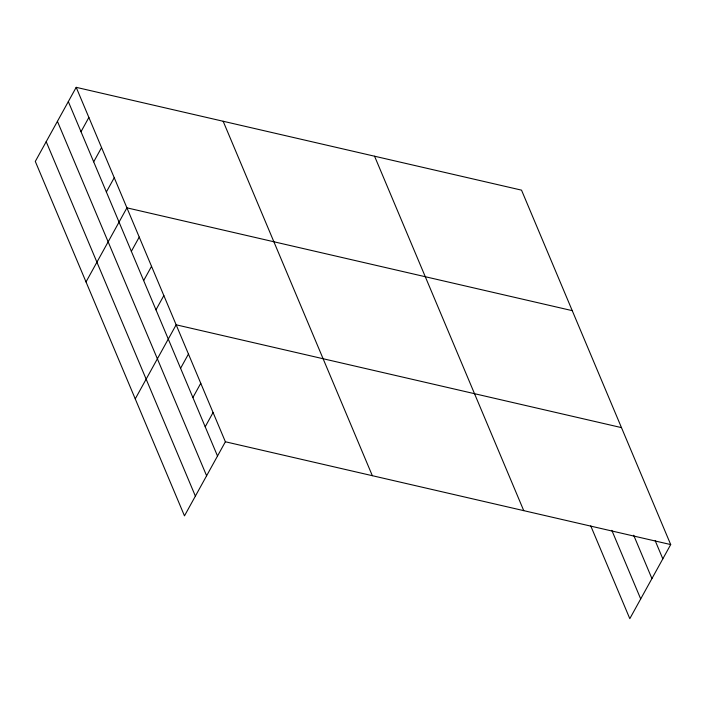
<?xml version="1.0" encoding="UTF-8"?>
<svg xmlns="http://www.w3.org/2000/svg" width="706" height="706" viewBox="0 0 706 706"><rect width="100%" height="100%" fill="white"/><g stroke="black" fill="none" stroke-linecap="round" stroke-linejoin="round"><path stroke-width="1.06" d="M76.195 87.332L35.3 161.427L184.478 515.857L225.382 441.771L76.195 87.332L521.522 190.143L670.7 544.573L629.805 618.668L590.754 525.899M81.005 131.722L88.877 117.461M93.686 161.85L101.558 147.589M106.368 191.979L114.24 177.718M86.017 281.932L126.921 207.838L572.239 310.649M131.351 251.345L139.232 237.084M143.662 280.591L151.534 266.321M155.973 309.828L163.845 295.567M135.252 398.89L176.147 324.804L621.474 427.615M180.586 368.311L188.458 354.041M192.888 397.549L200.769 383.287M205.199 426.795L213.071 412.525M225.382 441.771L670.7 544.573M655.186 540.69L662.828 558.843M633.679 535.227L651.929 578.585M611.837 530.356L640.695 598.926M374.568 156.22L523.746 510.65M223.158 121.264L372.336 475.694M68.323 101.593L217.51 456.032M57.424 121.344L206.611 475.773M46.199 141.677L195.377 496.115"/></g></svg>
